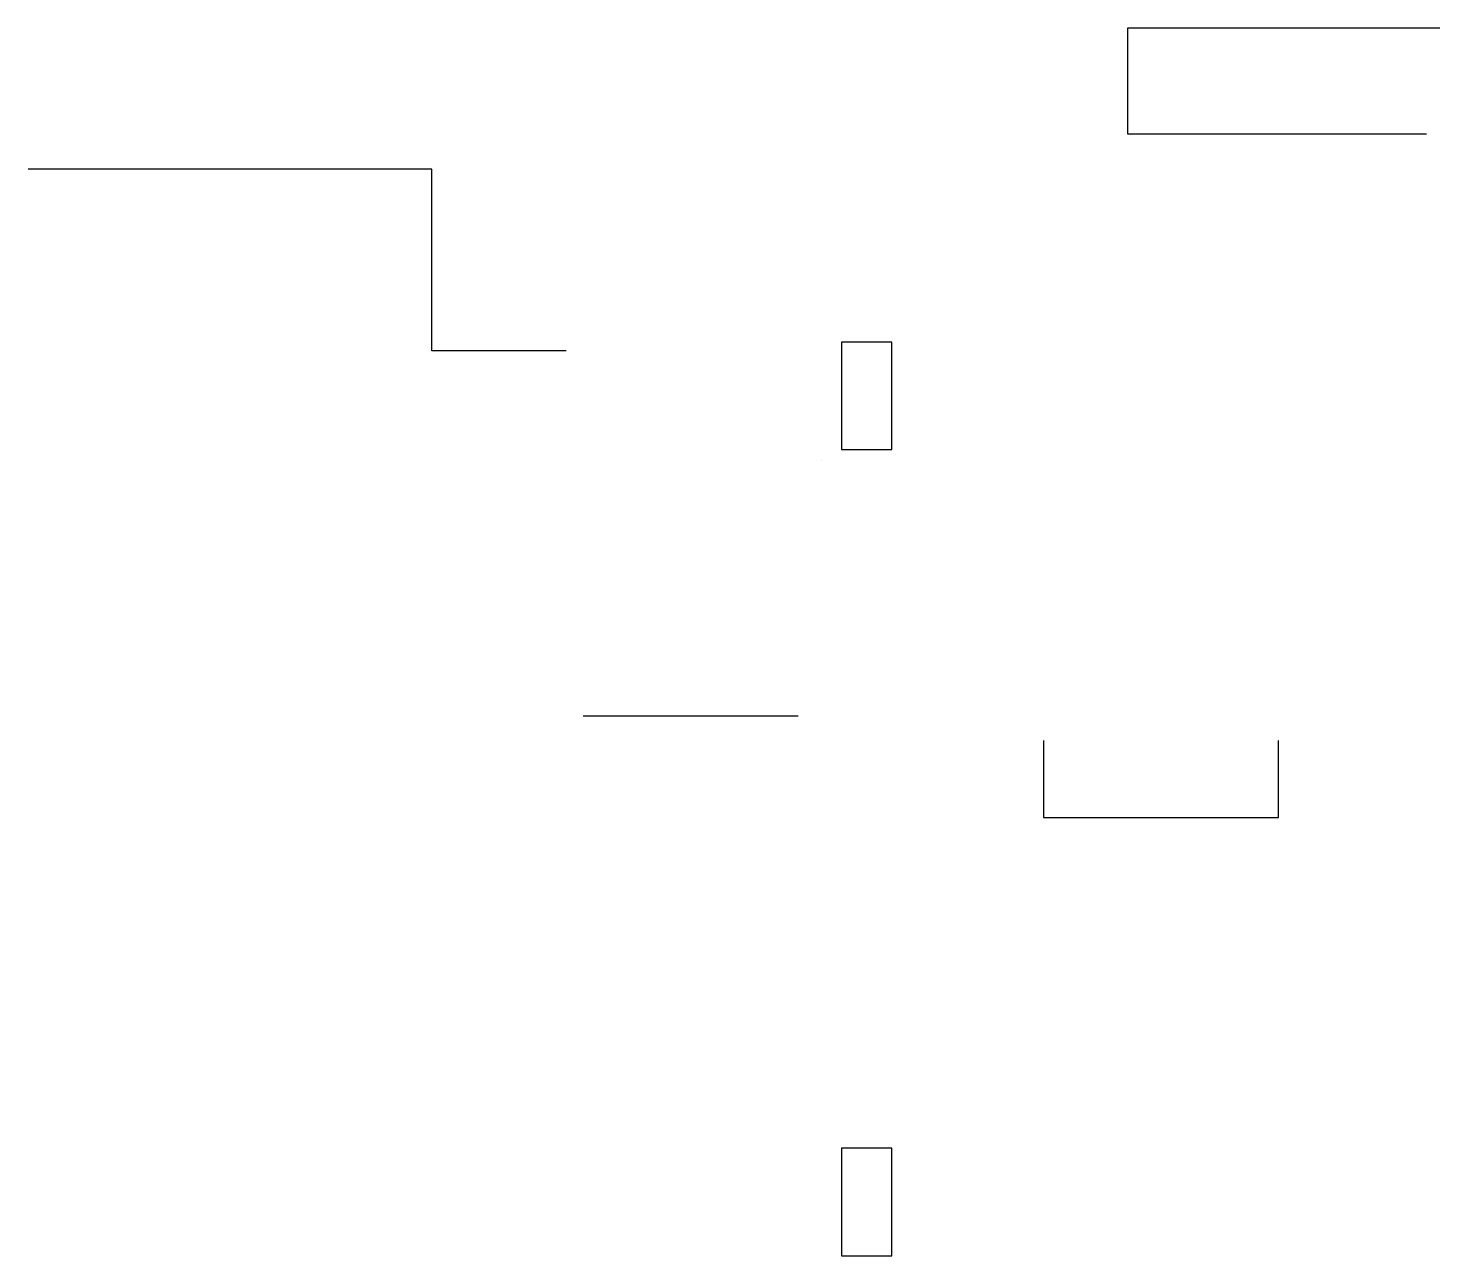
# Model space of a CAD drawing. Header units: feet. Extents: x 427.2 to 453.5, y 2078.7 to 2101.6.
import ezdxf

# ---------------------------------------------------------------- set-up
doc = ezdxf.new("R2010")
doc.units = ezdxf.units.FT
doc.header["$LTSCALE"] = 0.5
doc.header["$MEASUREMENT"] = 0

msp = doc.modelspace()

# ---------------------------------------------------------------- linework, layer by layer
for p, q in [((453.5, 2101.562), (447.688, 2101.562)), ((447.688, 2101.562), (447.688, 2099.597)), ((447.688, 2099.597), (453.251, 2099.597)), ((434.75, 2098.938), (427.239, 2098.938)), ((434.75, 2095.562), (434.75, 2098.938)), ((442.369, 2095.722), (442.369, 2093.722)), ((443.306, 2095.722), (442.369, 2095.722)), ((443.306, 2093.722), (443.306, 2095.722)), ((437.25, 2095.562), (434.75, 2095.562)), ((442.006, 2093.512), (442.006, 2093.512)), ((442.369, 2093.722), (443.306, 2093.722)), ((441.563, 2088.762), (437.563, 2088.762)), ((446.125, 2088.312), (446.125, 2086.875)), ((450.5, 2086.875), (450.5, 2088.312)), ((446.125, 2086.875), (450.5, 2086.875)), ((442.369, 2080.722), (442.369, 2078.722)), ((443.306, 2080.722), (442.369, 2080.722)), ((443.306, 2078.722), (443.306, 2080.722)), ((442.369, 2078.722), (443.306, 2078.722))]:
    msp.add_line(p, q)

doc.saveas('drawing.dxf')
